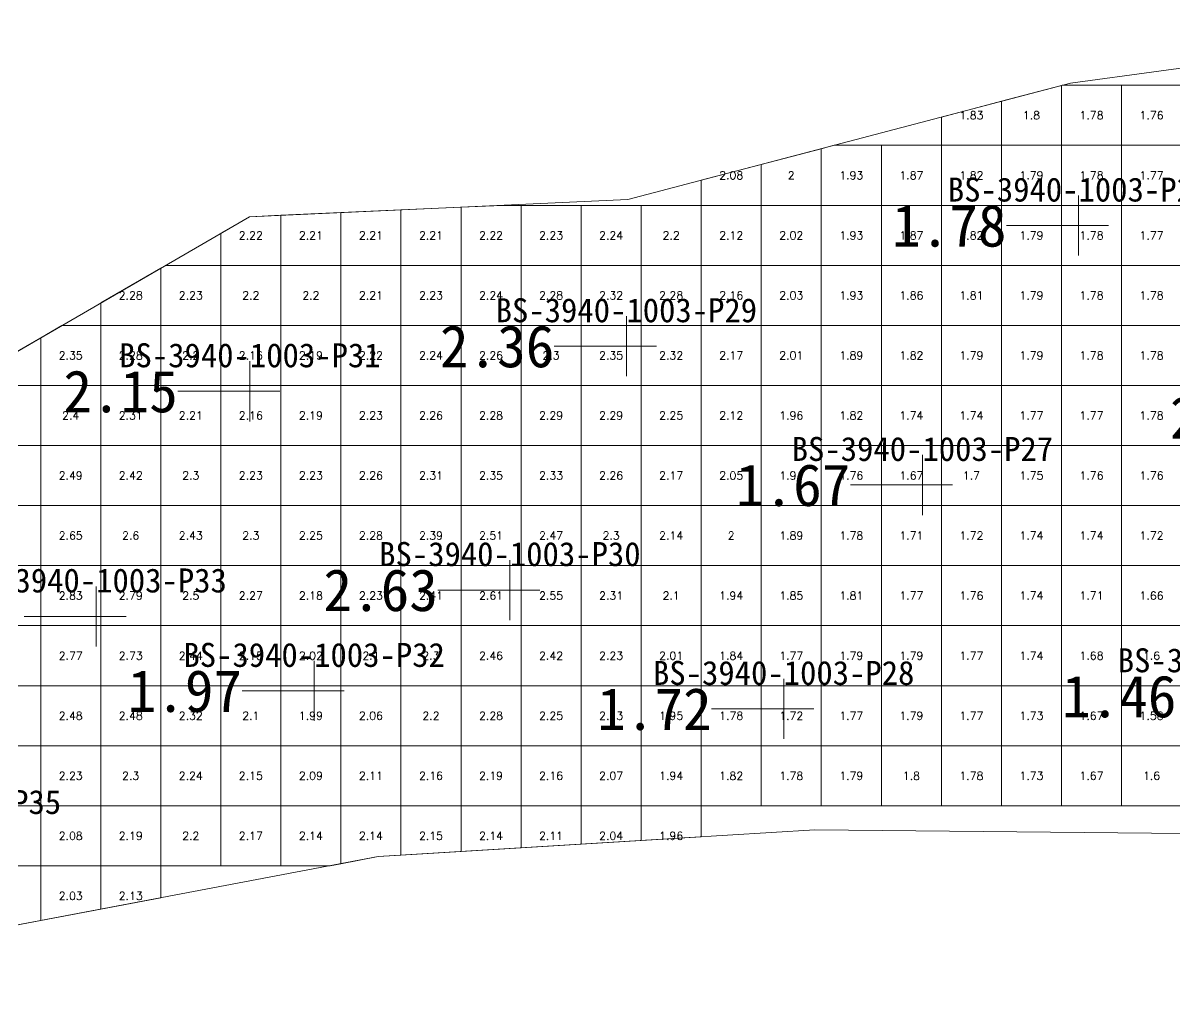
# Model space of a CAD drawing. Header units: inches. Extents: x 469961 to 470114, y 4349657 to 4349680.
# Drawn here: x 470016.56 to 470035.75, y 4349657.07 to 4349673.1 of the extents above; entities that cross this region are included whole.
import ezdxf
from ezdxf.enums import TextEntityAlignment as Align

# ---------------------------------------------------------------- set-up
doc = ezdxf.new("R2010")
doc.units = ezdxf.units.IN
doc.header["$MEASUREMENT"] = 0
for name, color, linetype, lineweight in [('点', 7, 'Continuous', 0), ('爆区方格网', 7, 'Continuous', 0), ('线条', 7, 'Continuous', 0), ('钻孔', 7, 'Continuous', 0)]:
    doc.layers.add(name, color=color, linetype=linetype, lineweight=lineweight)
doc.styles.add('3dmine_textStyle_1', font='txt.shx', dxfattribs={"height": 1, "bigfont": 'gbcbig.shx'})
doc.styles.add('3dmine_textStyle_2', font='simsunb.ttf', dxfattribs={"height": 1})

msp = doc.modelspace()

# ---------------------------------------------------------------- hatches: boundary and pattern name
at = {"layer": '钻孔', "linetype": 'Continuous', "lineweight": 0, "true_color": 0xff0000, "extrusion": (0, 1, 0)}
for points in [[(-470035.14, 3930.49), (-470034.14, 3930.49), (-470034.14, 3941.49), (-470035.14, 3941.49)], [(-470027.61, 3929.83), (-470026.61, 3929.83), (-470026.61, 3940.83), (-470027.61, 3940.83)], [(-470021.34, 3929.83), (-470020.34, 3929.83), (-470020.34, 3940.83), (-470021.34, 3940.83)], [(-470032.54, 3930.46), (-470031.54, 3930.46), (-470031.54, 3941.46), (-470032.54, 3941.46)], [(-470025.67, 3929.75), (-470024.67, 3929.75), (-470024.67, 3940.75), (-470025.67, 3940.75)], [(-470018.78, 3930.25), (-470017.78, 3930.25), (-470017.78, 3941.25), (-470018.78, 3941.25)], [(-470022.41, 3929.97), (-470021.41, 3929.97), (-470021.41, 3940.97), (-470022.41, 3940.97)], [(-470030.23, 3930.03), (-470029.23, 3930.03), (-470029.23, 3941.03), (-470030.23, 3941.03)]]:
    msp.add_hatch(color=1, dxfattribs=at).paths.add_polyline_path(points, flags=0)

# ---------------------------------------------------------------- linework, layer by layer
at = {"color": 1, "linetype": 'Continuous', "lineweight": 0, "true_color": 0xff0000, "elevation": 1971.02}
for points in [[(470041.361, 4349673.104), (470034.008, 4349672.104), (470026.635, 4349670.162), (470020.331, 4349669.878), (470013.517, 4349665.924)], [(470011.109, 4349657.066), (470022.479, 4349659.22), (470029.747, 4349659.666)], [(470029.747, 4349659.666), (470036.478, 4349659.6)]]:
    msp.add_lwpolyline(points, dxfattribs=at)
at = {"layer": '点', "color": 138, "linetype": 'Continuous', "lineweight": 0, "true_color": 0x004c4c}
for points, elevation in [([(470034.14, 4349669.23), (470034.14, 4349670.23)], 3941.49), ([(470034.64, 4349669.73), (470033.64, 4349669.73)], 3941.49), ([(470026.61, 4349667.22), (470026.61, 4349668.22)], 3940.83), ([(470027.11, 4349667.72), (470026.11, 4349667.72)], 3940.83), ([(470020.34, 4349666.47), (470020.34, 4349667.47)], 3940.83), ([(470020.84, 4349666.97), (470019.84, 4349666.97)], 3940.83), ([(470031.54, 4349664.91), (470031.54, 4349665.91)], 3941.46), ([(470032.04, 4349665.41), (470031.04, 4349665.41)], 3941.46), ([(470024.67, 4349663.16), (470024.67, 4349664.16)], 3940.75), ([(470017.78, 4349662.72), (470017.78, 4349663.72)], 3941.25), ([(470025.17, 4349663.66), (470024.17, 4349663.66)], 3940.75), ([(470018.28, 4349663.22), (470017.28, 4349663.22)], 3941.25), ([(470021.41, 4349661.48), (470021.41, 4349662.48)], 3940.97), ([(470029.23, 4349661.18), (470029.23, 4349662.18)], 3941.03), ([(470021.91, 4349661.98), (470020.91, 4349661.98)], 3940.97), ([(470029.73, 4349661.68), (470028.73, 4349661.68)], 3941.03)]:
    msp.add_lwpolyline(points, dxfattribs=dict(at, elevation=elevation))
at = {"layer": '爆区方格网', "color": 1, "linetype": 'Continuous', "lineweight": 0, "true_color": 0xff0000, "elevation": 3941.2}
for points in [[(470033.856, 4349671.067), (470032.856, 4349671.067), (470032.856, 4349671.801), (470033.856, 4349672.064), (470033.856, 4349671.067)], [(470034.856, 4349671.067), (470033.856, 4349671.067), (470033.856, 4349672.064), (470033.867, 4349672.067), (470034.856, 4349672.067), (470034.856, 4349671.067)], [(470035.856, 4349671.067), (470034.856, 4349671.067), (470034.856, 4349672.067), (470035.856, 4349672.067), (470035.856, 4349671.067)], [(470032.856, 4349671.067), (470031.856, 4349671.067), (470031.856, 4349671.538), (470032.856, 4349671.801), (470032.856, 4349671.067)], [(470029.856, 4349670.067), (470028.856, 4349670.067), (470028.856, 4349670.747), (470029.856, 4349671.011), (470029.856, 4349670.067)], [(470030.856, 4349670.067), (470029.856, 4349670.067), (470029.856, 4349671.011), (470030.072, 4349671.067), (470030.856, 4349671.067), (470030.856, 4349670.067)], [(470031.856, 4349670.067), (470030.856, 4349670.067), (470030.856, 4349671.067), (470031.856, 4349671.067), (470031.856, 4349670.067)], [(470032.856, 4349670.067), (470031.856, 4349670.067), (470031.856, 4349671.067), (470032.856, 4349671.067), (470032.856, 4349670.067)], [(470033.856, 4349670.067), (470032.856, 4349670.067), (470032.856, 4349671.067), (470033.856, 4349671.067), (470033.856, 4349670.067)], [(470034.856, 4349670.067), (470033.856, 4349670.067), (470033.856, 4349671.067), (470034.856, 4349671.067), (470034.856, 4349670.067)], [(470035.856, 4349670.067), (470034.856, 4349670.067), (470034.856, 4349671.067), (470035.856, 4349671.067), (470035.856, 4349670.067)], [(470028.856, 4349670.067), (470027.856, 4349670.067), (470027.856, 4349670.484), (470028.856, 4349670.747), (470028.856, 4349670.067)], [(470022.856, 4349669.067), (470021.856, 4349669.067), (470021.856, 4349669.947), (470022.856, 4349669.992), (470022.856, 4349669.067)], [(470023.856, 4349669.067), (470022.856, 4349669.067), (470022.856, 4349669.992), (470023.856, 4349670.037), (470023.856, 4349669.067)], [(470024.856, 4349669.067), (470023.856, 4349669.067), (470023.856, 4349670.037), (470024.534, 4349670.067), (470024.856, 4349670.067), (470024.856, 4349669.067)], [(470025.856, 4349669.067), (470024.856, 4349669.067), (470024.856, 4349670.067), (470025.856, 4349670.067), (470025.856, 4349669.067)], [(470026.856, 4349669.067), (470025.856, 4349669.067), (470025.856, 4349670.067), (470026.856, 4349670.067), (470026.856, 4349669.067)], [(470027.856, 4349669.067), (470026.856, 4349669.067), (470026.856, 4349670.067), (470027.856, 4349670.067), (470027.856, 4349669.067)], [(470028.856, 4349669.067), (470027.856, 4349669.067), (470027.856, 4349670.067), (470028.856, 4349670.067), (470028.856, 4349669.067)], [(470029.856, 4349669.067), (470028.856, 4349669.067), (470028.856, 4349670.067), (470029.856, 4349670.067), (470029.856, 4349669.067)], [(470030.856, 4349669.067), (470029.856, 4349669.067), (470029.856, 4349670.067), (470030.856, 4349670.067), (470030.856, 4349669.067)], [(470031.856, 4349669.067), (470030.856, 4349669.067), (470030.856, 4349670.067), (470031.856, 4349670.067), (470031.856, 4349669.067)], [(470032.856, 4349669.067), (470031.856, 4349669.067), (470031.856, 4349670.067), (470032.856, 4349670.067), (470032.856, 4349669.067)], [(470033.856, 4349669.067), (470032.856, 4349669.067), (470032.856, 4349670.067), (470033.856, 4349670.067), (470033.856, 4349669.067)], [(470034.856, 4349669.067), (470033.856, 4349669.067), (470033.856, 4349670.067), (470034.856, 4349670.067), (470034.856, 4349669.067)], [(470035.856, 4349669.067), (470034.856, 4349669.067), (470034.856, 4349670.067), (470035.856, 4349670.067), (470035.856, 4349669.067)], [(470020.856, 4349669.067), (470019.856, 4349669.067), (470019.856, 4349669.602), (470020.331, 4349669.878), (470020.856, 4349669.902), (470020.856, 4349669.067)], [(470021.856, 4349669.067), (470020.856, 4349669.067), (470020.856, 4349669.902), (470021.856, 4349669.947), (470021.856, 4349669.067)], [(470019.856, 4349668.067), (470018.856, 4349668.067), (470018.856, 4349669.022), (470018.934, 4349669.067), (470019.856, 4349669.067), (470019.856, 4349668.067)], [(470020.856, 4349668.067), (470019.856, 4349668.067), (470019.856, 4349669.067), (470020.856, 4349669.067), (470020.856, 4349668.067)], [(470021.856, 4349668.067), (470020.856, 4349668.067), (470020.856, 4349669.067), (470021.856, 4349669.067), (470021.856, 4349668.067)], [(470022.856, 4349668.067), (470021.856, 4349668.067), (470021.856, 4349669.067), (470022.856, 4349669.067), (470022.856, 4349668.067)], [(470023.856, 4349668.067), (470022.856, 4349668.067), (470022.856, 4349669.067), (470023.856, 4349669.067), (470023.856, 4349668.067)], [(470024.856, 4349668.067), (470023.856, 4349668.067), (470023.856, 4349669.067), (470024.856, 4349669.067), (470024.856, 4349668.067)], [(470025.856, 4349668.067), (470024.856, 4349668.067), (470024.856, 4349669.067), (470025.856, 4349669.067), (470025.856, 4349668.067)], [(470026.856, 4349668.067), (470025.856, 4349668.067), (470025.856, 4349669.067), (470026.856, 4349669.067), (470026.856, 4349668.067)], [(470027.856, 4349668.067), (470026.856, 4349668.067), (470026.856, 4349669.067), (470027.856, 4349669.067), (470027.856, 4349668.067)], [(470028.856, 4349668.067), (470027.856, 4349668.067), (470027.856, 4349669.067), (470028.856, 4349669.067), (470028.856, 4349668.067)], [(470029.856, 4349668.067), (470028.856, 4349668.067), (470028.856, 4349669.067), (470029.856, 4349669.067), (470029.856, 4349668.067)], [(470030.856, 4349668.067), (470029.856, 4349668.067), (470029.856, 4349669.067), (470030.856, 4349669.067), (470030.856, 4349668.067)], [(470031.856, 4349668.067), (470030.856, 4349668.067), (470030.856, 4349669.067), (470031.856, 4349669.067), (470031.856, 4349668.067)], [(470032.856, 4349668.067), (470031.856, 4349668.067), (470031.856, 4349669.067), (470032.856, 4349669.067), (470032.856, 4349668.067)], [(470033.856, 4349668.067), (470032.856, 4349668.067), (470032.856, 4349669.067), (470033.856, 4349669.067), (470033.856, 4349668.067)], [(470034.856, 4349668.067), (470033.856, 4349668.067), (470033.856, 4349669.067), (470034.856, 4349669.067), (470034.856, 4349668.067)], [(470035.856, 4349668.067), (470034.856, 4349668.067), (470034.856, 4349669.067), (470035.856, 4349669.067), (470035.856, 4349668.067)], [(470018.856, 4349668.067), (470017.856, 4349668.067), (470017.856, 4349668.442), (470018.856, 4349669.022), (470018.856, 4349668.067)], [(470017.856, 4349667.067), (470016.856, 4349667.067), (470016.856, 4349667.861), (470017.211, 4349668.067), (470017.856, 4349668.067), (470017.856, 4349667.067)], [(470018.856, 4349667.067), (470017.856, 4349667.067), (470017.856, 4349668.067), (470018.856, 4349668.067), (470018.856, 4349667.067)], [(470019.856, 4349667.067), (470018.856, 4349667.067), (470018.856, 4349668.067), (470019.856, 4349668.067), (470019.856, 4349667.067)], [(470020.856, 4349667.067), (470019.856, 4349667.067), (470019.856, 4349668.067), (470020.856, 4349668.067), (470020.856, 4349667.067)], [(470021.856, 4349667.067), (470020.856, 4349667.067), (470020.856, 4349668.067), (470021.856, 4349668.067), (470021.856, 4349667.067)], [(470022.856, 4349667.067), (470021.856, 4349667.067), (470021.856, 4349668.067), (470022.856, 4349668.067), (470022.856, 4349667.067)], [(470023.856, 4349667.067), (470022.856, 4349667.067), (470022.856, 4349668.067), (470023.856, 4349668.067), (470023.856, 4349667.067)], [(470024.856, 4349667.067), (470023.856, 4349667.067), (470023.856, 4349668.067), (470024.856, 4349668.067), (470024.856, 4349667.067)], [(470025.856, 4349667.067), (470024.856, 4349667.067), (470024.856, 4349668.067), (470025.856, 4349668.067), (470025.856, 4349667.067)], [(470026.856, 4349667.067), (470025.856, 4349667.067), (470025.856, 4349668.067), (470026.856, 4349668.067), (470026.856, 4349667.067)], [(470027.856, 4349667.067), (470026.856, 4349667.067), (470026.856, 4349668.067), (470027.856, 4349668.067), (470027.856, 4349667.067)], [(470028.856, 4349667.067), (470027.856, 4349667.067), (470027.856, 4349668.067), (470028.856, 4349668.067), (470028.856, 4349667.067)], [(470029.856, 4349667.067), (470028.856, 4349667.067), (470028.856, 4349668.067), (470029.856, 4349668.067), (470029.856, 4349667.067)], [(470030.856, 4349667.067), (470029.856, 4349667.067), (470029.856, 4349668.067), (470030.856, 4349668.067), (470030.856, 4349667.067)], [(470031.856, 4349667.067), (470030.856, 4349667.067), (470030.856, 4349668.067), (470031.856, 4349668.067), (470031.856, 4349667.067)], [(470032.856, 4349667.067), (470031.856, 4349667.067), (470031.856, 4349668.067), (470032.856, 4349668.067), (470032.856, 4349667.067)], [(470033.856, 4349667.067), (470032.856, 4349667.067), (470032.856, 4349668.067), (470033.856, 4349668.067), (470033.856, 4349667.067)], [(470034.856, 4349667.067), (470033.856, 4349667.067), (470033.856, 4349668.067), (470034.856, 4349668.067), (470034.856, 4349667.067)], [(470035.856, 4349667.067), (470034.856, 4349667.067), (470034.856, 4349668.067), (470035.856, 4349668.067), (470035.856, 4349667.067)], [(470016.856, 4349667.067), (470015.856, 4349667.067), (470015.856, 4349667.281), (470016.856, 4349667.861), (470016.856, 4349667.067)], [(470016.856, 4349666.067), (470015.856, 4349666.067), (470015.856, 4349667.067), (470016.856, 4349667.067), (470016.856, 4349666.067)], [(470017.856, 4349666.067), (470016.856, 4349666.067), (470016.856, 4349667.067), (470017.856, 4349667.067), (470017.856, 4349666.067)], [(470018.856, 4349666.067), (470017.856, 4349666.067), (470017.856, 4349667.067), (470018.856, 4349667.067), (470018.856, 4349666.067)], [(470019.856, 4349666.067), (470018.856, 4349666.067), (470018.856, 4349667.067), (470019.856, 4349667.067), (470019.856, 4349666.067)], [(470020.856, 4349666.067), (470019.856, 4349666.067), (470019.856, 4349667.067), (470020.856, 4349667.067), (470020.856, 4349666.067)], [(470021.856, 4349666.067), (470020.856, 4349666.067), (470020.856, 4349667.067), (470021.856, 4349667.067), (470021.856, 4349666.067)], [(470022.856, 4349666.067), (470021.856, 4349666.067), (470021.856, 4349667.067), (470022.856, 4349667.067), (470022.856, 4349666.067)], [(470023.856, 4349666.067), (470022.856, 4349666.067), (470022.856, 4349667.067), (470023.856, 4349667.067), (470023.856, 4349666.067)], [(470024.856, 4349666.067), (470023.856, 4349666.067), (470023.856, 4349667.067), (470024.856, 4349667.067), (470024.856, 4349666.067)], [(470025.856, 4349666.067), (470024.856, 4349666.067), (470024.856, 4349667.067), (470025.856, 4349667.067), (470025.856, 4349666.067)], [(470026.856, 4349666.067), (470025.856, 4349666.067), (470025.856, 4349667.067), (470026.856, 4349667.067), (470026.856, 4349666.067)], [(470027.856, 4349666.067), (470026.856, 4349666.067), (470026.856, 4349667.067), (470027.856, 4349667.067), (470027.856, 4349666.067)], [(470028.856, 4349666.067), (470027.856, 4349666.067), (470027.856, 4349667.067), (470028.856, 4349667.067), (470028.856, 4349666.067)], [(470029.856, 4349666.067), (470028.856, 4349666.067), (470028.856, 4349667.067), (470029.856, 4349667.067), (470029.856, 4349666.067)], [(470030.856, 4349666.067), (470029.856, 4349666.067), (470029.856, 4349667.067), (470030.856, 4349667.067), (470030.856, 4349666.067)], [(470031.856, 4349666.067), (470030.856, 4349666.067), (470030.856, 4349667.067), (470031.856, 4349667.067), (470031.856, 4349666.067)], [(470032.856, 4349666.067), (470031.856, 4349666.067), (470031.856, 4349667.067), (470032.856, 4349667.067), (470032.856, 4349666.067)], [(470033.856, 4349666.067), (470032.856, 4349666.067), (470032.856, 4349667.067), (470033.856, 4349667.067), (470033.856, 4349666.067)], [(470034.856, 4349666.067), (470033.856, 4349666.067), (470033.856, 4349667.067), (470034.856, 4349667.067), (470034.856, 4349666.067)], [(470035.856, 4349666.067), (470034.856, 4349666.067), (470034.856, 4349667.067), (470035.856, 4349667.067), (470035.856, 4349666.067)], [(470016.856, 4349665.067), (470015.856, 4349665.067), (470015.856, 4349666.067), (470016.856, 4349666.067), (470016.856, 4349665.067)], [(470017.856, 4349665.067), (470016.856, 4349665.067), (470016.856, 4349666.067), (470017.856, 4349666.067), (470017.856, 4349665.067)], [(470018.856, 4349665.067), (470017.856, 4349665.067), (470017.856, 4349666.067), (470018.856, 4349666.067), (470018.856, 4349665.067)], [(470019.856, 4349665.067), (470018.856, 4349665.067), (470018.856, 4349666.067), (470019.856, 4349666.067), (470019.856, 4349665.067)], [(470020.856, 4349665.067), (470019.856, 4349665.067), (470019.856, 4349666.067), (470020.856, 4349666.067), (470020.856, 4349665.067)], [(470021.856, 4349665.067), (470020.856, 4349665.067), (470020.856, 4349666.067), (470021.856, 4349666.067), (470021.856, 4349665.067)], [(470022.856, 4349665.067), (470021.856, 4349665.067), (470021.856, 4349666.067), (470022.856, 4349666.067), (470022.856, 4349665.067)], [(470023.856, 4349665.067), (470022.856, 4349665.067), (470022.856, 4349666.067), (470023.856, 4349666.067), (470023.856, 4349665.067)], [(470024.856, 4349665.067), (470023.856, 4349665.067), (470023.856, 4349666.067), (470024.856, 4349666.067), (470024.856, 4349665.067)], [(470025.856, 4349665.067), (470024.856, 4349665.067), (470024.856, 4349666.067), (470025.856, 4349666.067), (470025.856, 4349665.067)], [(470026.856, 4349665.067), (470025.856, 4349665.067), (470025.856, 4349666.067), (470026.856, 4349666.067), (470026.856, 4349665.067)], [(470027.856, 4349665.067), (470026.856, 4349665.067), (470026.856, 4349666.067), (470027.856, 4349666.067), (470027.856, 4349665.067)], [(470028.856, 4349665.067), (470027.856, 4349665.067), (470027.856, 4349666.067), (470028.856, 4349666.067), (470028.856, 4349665.067)], [(470029.856, 4349665.067), (470028.856, 4349665.067), (470028.856, 4349666.067), (470029.856, 4349666.067), (470029.856, 4349665.067)], [(470030.856, 4349665.067), (470029.856, 4349665.067), (470029.856, 4349666.067), (470030.856, 4349666.067), (470030.856, 4349665.067)], [(470031.856, 4349665.067), (470030.856, 4349665.067), (470030.856, 4349666.067), (470031.856, 4349666.067), (470031.856, 4349665.067)], [(470032.856, 4349665.067), (470031.856, 4349665.067), (470031.856, 4349666.067), (470032.856, 4349666.067), (470032.856, 4349665.067)], [(470033.856, 4349665.067), (470032.856, 4349665.067), (470032.856, 4349666.067), (470033.856, 4349666.067), (470033.856, 4349665.067)], [(470034.856, 4349665.067), (470033.856, 4349665.067), (470033.856, 4349666.067), (470034.856, 4349666.067), (470034.856, 4349665.067)], [(470035.856, 4349665.067), (470034.856, 4349665.067), (470034.856, 4349666.067), (470035.856, 4349666.067), (470035.856, 4349665.067)], [(470016.856, 4349664.067), (470015.856, 4349664.067), (470015.856, 4349665.067), (470016.856, 4349665.067), (470016.856, 4349664.067)], [(470017.856, 4349664.067), (470016.856, 4349664.067), (470016.856, 4349665.067), (470017.856, 4349665.067), (470017.856, 4349664.067)], [(470018.856, 4349664.067), (470017.856, 4349664.067), (470017.856, 4349665.067), (470018.856, 4349665.067), (470018.856, 4349664.067)], [(470019.856, 4349664.067), (470018.856, 4349664.067), (470018.856, 4349665.067), (470019.856, 4349665.067), (470019.856, 4349664.067)], [(470020.856, 4349664.067), (470019.856, 4349664.067), (470019.856, 4349665.067), (470020.856, 4349665.067), (470020.856, 4349664.067)], [(470021.856, 4349664.067), (470020.856, 4349664.067), (470020.856, 4349665.067), (470021.856, 4349665.067), (470021.856, 4349664.067)], [(470022.856, 4349664.067), (470021.856, 4349664.067), (470021.856, 4349665.067), (470022.856, 4349665.067), (470022.856, 4349664.067)], [(470023.856, 4349664.067), (470022.856, 4349664.067), (470022.856, 4349665.067), (470023.856, 4349665.067), (470023.856, 4349664.067)], [(470024.856, 4349664.067), (470023.856, 4349664.067), (470023.856, 4349665.067), (470024.856, 4349665.067), (470024.856, 4349664.067)], [(470025.856, 4349664.067), (470024.856, 4349664.067), (470024.856, 4349665.067), (470025.856, 4349665.067), (470025.856, 4349664.067)], [(470026.856, 4349664.067), (470025.856, 4349664.067), (470025.856, 4349665.067), (470026.856, 4349665.067), (470026.856, 4349664.067)], [(470027.856, 4349664.067), (470026.856, 4349664.067), (470026.856, 4349665.067), (470027.856, 4349665.067), (470027.856, 4349664.067)], [(470028.856, 4349664.067), (470027.856, 4349664.067), (470027.856, 4349665.067), (470028.856, 4349665.067), (470028.856, 4349664.067)], [(470029.856, 4349664.067), (470028.856, 4349664.067), (470028.856, 4349665.067), (470029.856, 4349665.067), (470029.856, 4349664.067)], [(470030.856, 4349664.067), (470029.856, 4349664.067), (470029.856, 4349665.067), (470030.856, 4349665.067), (470030.856, 4349664.067)], [(470031.856, 4349664.067), (470030.856, 4349664.067), (470030.856, 4349665.067), (470031.856, 4349665.067), (470031.856, 4349664.067)], [(470032.856, 4349664.067), (470031.856, 4349664.067), (470031.856, 4349665.067), (470032.856, 4349665.067), (470032.856, 4349664.067)], [(470033.856, 4349664.067), (470032.856, 4349664.067), (470032.856, 4349665.067), (470033.856, 4349665.067), (470033.856, 4349664.067)], [(470034.856, 4349664.067), (470033.856, 4349664.067), (470033.856, 4349665.067), (470034.856, 4349665.067), (470034.856, 4349664.067)], [(470035.856, 4349664.067), (470034.856, 4349664.067), (470034.856, 4349665.067), (470035.856, 4349665.067), (470035.856, 4349664.067)], [(470016.856, 4349663.067), (470015.856, 4349663.067), (470015.856, 4349664.067), (470016.856, 4349664.067), (470016.856, 4349663.067)], [(470017.856, 4349663.067), (470016.856, 4349663.067), (470016.856, 4349664.067), (470017.856, 4349664.067), (470017.856, 4349663.067)], [(470018.856, 4349663.067), (470017.856, 4349663.067), (470017.856, 4349664.067), (470018.856, 4349664.067), (470018.856, 4349663.067)], [(470019.856, 4349663.067), (470018.856, 4349663.067), (470018.856, 4349664.067), (470019.856, 4349664.067), (470019.856, 4349663.067)], [(470020.856, 4349663.067), (470019.856, 4349663.067), (470019.856, 4349664.067), (470020.856, 4349664.067), (470020.856, 4349663.067)], [(470021.856, 4349663.067), (470020.856, 4349663.067), (470020.856, 4349664.067), (470021.856, 4349664.067), (470021.856, 4349663.067)], [(470022.856, 4349663.067), (470021.856, 4349663.067), (470021.856, 4349664.067), (470022.856, 4349664.067), (470022.856, 4349663.067)], [(470023.856, 4349663.067), (470022.856, 4349663.067), (470022.856, 4349664.067), (470023.856, 4349664.067), (470023.856, 4349663.067)], [(470024.856, 4349663.067), (470023.856, 4349663.067), (470023.856, 4349664.067), (470024.856, 4349664.067), (470024.856, 4349663.067)], [(470025.856, 4349663.067), (470024.856, 4349663.067), (470024.856, 4349664.067), (470025.856, 4349664.067), (470025.856, 4349663.067)], [(470026.856, 4349663.067), (470025.856, 4349663.067), (470025.856, 4349664.067), (470026.856, 4349664.067), (470026.856, 4349663.067)], [(470027.856, 4349663.067), (470026.856, 4349663.067), (470026.856, 4349664.067), (470027.856, 4349664.067), (470027.856, 4349663.067)], [(470028.856, 4349663.067), (470027.856, 4349663.067), (470027.856, 4349664.067), (470028.856, 4349664.067), (470028.856, 4349663.067)], [(470029.856, 4349663.067), (470028.856, 4349663.067), (470028.856, 4349664.067), (470029.856, 4349664.067), (470029.856, 4349663.067)], [(470030.856, 4349663.067), (470029.856, 4349663.067), (470029.856, 4349664.067), (470030.856, 4349664.067), (470030.856, 4349663.067)], [(470031.856, 4349663.067), (470030.856, 4349663.067), (470030.856, 4349664.067), (470031.856, 4349664.067), (470031.856, 4349663.067)], [(470032.856, 4349663.067), (470031.856, 4349663.067), (470031.856, 4349664.067), (470032.856, 4349664.067), (470032.856, 4349663.067)], [(470033.856, 4349663.067), (470032.856, 4349663.067), (470032.856, 4349664.067), (470033.856, 4349664.067), (470033.856, 4349663.067)], [(470034.856, 4349663.067), (470033.856, 4349663.067), (470033.856, 4349664.067), (470034.856, 4349664.067), (470034.856, 4349663.067)], [(470035.856, 4349663.067), (470034.856, 4349663.067), (470034.856, 4349664.067), (470035.856, 4349664.067), (470035.856, 4349663.067)], [(470016.856, 4349662.067), (470015.856, 4349662.067), (470015.856, 4349663.067), (470016.856, 4349663.067), (470016.856, 4349662.067)], [(470017.856, 4349662.067), (470016.856, 4349662.067), (470016.856, 4349663.067), (470017.856, 4349663.067), (470017.856, 4349662.067)], [(470018.856, 4349662.067), (470017.856, 4349662.067), (470017.856, 4349663.067), (470018.856, 4349663.067), (470018.856, 4349662.067)], [(470019.856, 4349662.067), (470018.856, 4349662.067), (470018.856, 4349663.067), (470019.856, 4349663.067), (470019.856, 4349662.067)], [(470020.856, 4349662.067), (470019.856, 4349662.067), (470019.856, 4349663.067), (470020.856, 4349663.067), (470020.856, 4349662.067)], [(470021.856, 4349662.067), (470020.856, 4349662.067), (470020.856, 4349663.067), (470021.856, 4349663.067), (470021.856, 4349662.067)], [(470022.856, 4349662.067), (470021.856, 4349662.067), (470021.856, 4349663.067), (470022.856, 4349663.067), (470022.856, 4349662.067)], [(470023.856, 4349662.067), (470022.856, 4349662.067), (470022.856, 4349663.067), (470023.856, 4349663.067), (470023.856, 4349662.067)], [(470024.856, 4349662.067), (470023.856, 4349662.067), (470023.856, 4349663.067), (470024.856, 4349663.067), (470024.856, 4349662.067)], [(470025.856, 4349662.067), (470024.856, 4349662.067), (470024.856, 4349663.067), (470025.856, 4349663.067), (470025.856, 4349662.067)], [(470026.856, 4349662.067), (470025.856, 4349662.067), (470025.856, 4349663.067), (470026.856, 4349663.067), (470026.856, 4349662.067)], [(470027.856, 4349662.067), (470026.856, 4349662.067), (470026.856, 4349663.067), (470027.856, 4349663.067), (470027.856, 4349662.067)], [(470028.856, 4349662.067), (470027.856, 4349662.067), (470027.856, 4349663.067), (470028.856, 4349663.067), (470028.856, 4349662.067)], [(470029.856, 4349662.067), (470028.856, 4349662.067), (470028.856, 4349663.067), (470029.856, 4349663.067), (470029.856, 4349662.067)], [(470030.856, 4349662.067), (470029.856, 4349662.067), (470029.856, 4349663.067), (470030.856, 4349663.067), (470030.856, 4349662.067)], [(470031.856, 4349662.067), (470030.856, 4349662.067), (470030.856, 4349663.067), (470031.856, 4349663.067), (470031.856, 4349662.067)], [(470032.856, 4349662.067), (470031.856, 4349662.067), (470031.856, 4349663.067), (470032.856, 4349663.067), (470032.856, 4349662.067)], [(470033.856, 4349662.067), (470032.856, 4349662.067), (470032.856, 4349663.067), (470033.856, 4349663.067), (470033.856, 4349662.067)], [(470034.856, 4349662.067), (470033.856, 4349662.067), (470033.856, 4349663.067), (470034.856, 4349663.067), (470034.856, 4349662.067)], [(470035.856, 4349662.067), (470034.856, 4349662.067), (470034.856, 4349663.067), (470035.856, 4349663.067), (470035.856, 4349662.067)], [(470016.856, 4349661.067), (470015.856, 4349661.067), (470015.856, 4349662.067), (470016.856, 4349662.067), (470016.856, 4349661.067)], [(470017.856, 4349661.067), (470016.856, 4349661.067), (470016.856, 4349662.067), (470017.856, 4349662.067), (470017.856, 4349661.067)], [(470018.856, 4349661.067), (470017.856, 4349661.067), (470017.856, 4349662.067), (470018.856, 4349662.067), (470018.856, 4349661.067)], [(470019.856, 4349661.067), (470018.856, 4349661.067), (470018.856, 4349662.067), (470019.856, 4349662.067), (470019.856, 4349661.067)], [(470020.856, 4349661.067), (470019.856, 4349661.067), (470019.856, 4349662.067), (470020.856, 4349662.067), (470020.856, 4349661.067)], [(470021.856, 4349661.067), (470020.856, 4349661.067), (470020.856, 4349662.067), (470021.856, 4349662.067), (470021.856, 4349661.067)], [(470022.856, 4349661.067), (470021.856, 4349661.067), (470021.856, 4349662.067), (470022.856, 4349662.067), (470022.856, 4349661.067)], [(470023.856, 4349661.067), (470022.856, 4349661.067), (470022.856, 4349662.067), (470023.856, 4349662.067), (470023.856, 4349661.067)], [(470024.856, 4349661.067), (470023.856, 4349661.067), (470023.856, 4349662.067), (470024.856, 4349662.067), (470024.856, 4349661.067)], [(470025.856, 4349661.067), (470024.856, 4349661.067), (470024.856, 4349662.067), (470025.856, 4349662.067), (470025.856, 4349661.067)], [(470026.856, 4349661.067), (470025.856, 4349661.067), (470025.856, 4349662.067), (470026.856, 4349662.067), (470026.856, 4349661.067)], [(470027.856, 4349661.067), (470026.856, 4349661.067), (470026.856, 4349662.067), (470027.856, 4349662.067), (470027.856, 4349661.067)], [(470028.856, 4349661.067), (470027.856, 4349661.067), (470027.856, 4349662.067), (470028.856, 4349662.067), (470028.856, 4349661.067)], [(470029.856, 4349661.067), (470028.856, 4349661.067), (470028.856, 4349662.067), (470029.856, 4349662.067), (470029.856, 4349661.067)], [(470030.856, 4349661.067), (470029.856, 4349661.067), (470029.856, 4349662.067), (470030.856, 4349662.067), (470030.856, 4349661.067)], [(470031.856, 4349661.067), (470030.856, 4349661.067), (470030.856, 4349662.067), (470031.856, 4349662.067), (470031.856, 4349661.067)], [(470032.856, 4349661.067), (470031.856, 4349661.067), (470031.856, 4349662.067), (470032.856, 4349662.067), (470032.856, 4349661.067)], [(470033.856, 4349661.067), (470032.856, 4349661.067), (470032.856, 4349662.067), (470033.856, 4349662.067), (470033.856, 4349661.067)], [(470034.856, 4349661.067), (470033.856, 4349661.067), (470033.856, 4349662.067), (470034.856, 4349662.067), (470034.856, 4349661.067)], [(470035.856, 4349661.067), (470034.856, 4349661.067), (470034.856, 4349662.067), (470035.856, 4349662.067), (470035.856, 4349661.067)], [(470016.856, 4349660.067), (470015.856, 4349660.067), (470015.856, 4349661.067), (470016.856, 4349661.067), (470016.856, 4349660.067)], [(470017.856, 4349660.067), (470016.856, 4349660.067), (470016.856, 4349661.067), (470017.856, 4349661.067), (470017.856, 4349660.067)], [(470018.856, 4349660.067), (470017.856, 4349660.067), (470017.856, 4349661.067), (470018.856, 4349661.067), (470018.856, 4349660.067)], [(470019.856, 4349660.067), (470018.856, 4349660.067), (470018.856, 4349661.067), (470019.856, 4349661.067), (470019.856, 4349660.067)], [(470020.856, 4349660.067), (470019.856, 4349660.067), (470019.856, 4349661.067), (470020.856, 4349661.067), (470020.856, 4349660.067)], [(470021.856, 4349660.067), (470020.856, 4349660.067), (470020.856, 4349661.067), (470021.856, 4349661.067), (470021.856, 4349660.067)], [(470022.856, 4349660.067), (470021.856, 4349660.067), (470021.856, 4349661.067), (470022.856, 4349661.067), (470022.856, 4349660.067)], [(470023.856, 4349660.067), (470022.856, 4349660.067), (470022.856, 4349661.067), (470023.856, 4349661.067), (470023.856, 4349660.067)], [(470024.856, 4349660.067), (470023.856, 4349660.067), (470023.856, 4349661.067), (470024.856, 4349661.067), (470024.856, 4349660.067)], [(470025.856, 4349660.067), (470024.856, 4349660.067), (470024.856, 4349661.067), (470025.856, 4349661.067), (470025.856, 4349660.067)], [(470026.856, 4349660.067), (470025.856, 4349660.067), (470025.856, 4349661.067), (470026.856, 4349661.067), (470026.856, 4349660.067)], [(470027.856, 4349660.067), (470026.856, 4349660.067), (470026.856, 4349661.067), (470027.856, 4349661.067), (470027.856, 4349660.067)], [(470028.856, 4349660.067), (470027.856, 4349660.067), (470027.856, 4349661.067), (470028.856, 4349661.067), (470028.856, 4349660.067)], [(470029.856, 4349660.067), (470028.856, 4349660.067), (470028.856, 4349661.067), (470029.856, 4349661.067), (470029.856, 4349660.067)], [(470030.856, 4349660.067), (470029.856, 4349660.067), (470029.856, 4349661.067), (470030.856, 4349661.067), (470030.856, 4349660.067)], [(470031.856, 4349660.067), (470030.856, 4349660.067), (470030.856, 4349661.067), (470031.856, 4349661.067), (470031.856, 4349660.067)], [(470032.856, 4349660.067), (470031.856, 4349660.067), (470031.856, 4349661.067), (470032.856, 4349661.067), (470032.856, 4349660.067)], [(470033.856, 4349660.067), (470032.856, 4349660.067), (470032.856, 4349661.067), (470033.856, 4349661.067), (470033.856, 4349660.067)], [(470034.856, 4349660.067), (470033.856, 4349660.067), (470033.856, 4349661.067), (470034.856, 4349661.067), (470034.856, 4349660.067)], [(470035.856, 4349660.067), (470034.856, 4349660.067), (470034.856, 4349661.067), (470035.856, 4349661.067), (470035.856, 4349660.067)], [(470016.856, 4349659.067), (470015.856, 4349659.067), (470015.856, 4349660.067), (470016.856, 4349660.067), (470016.856, 4349659.067)], [(470017.856, 4349659.067), (470016.856, 4349659.067), (470016.856, 4349660.067), (470017.856, 4349660.067), (470017.856, 4349659.067)], [(470018.856, 4349659.067), (470017.856, 4349659.067), (470017.856, 4349660.067), (470018.856, 4349660.067), (470018.856, 4349659.067)], [(470019.856, 4349659.067), (470018.856, 4349659.067), (470018.856, 4349660.067), (470019.856, 4349660.067), (470019.856, 4349659.067)], [(470020.856, 4349659.067), (470019.856, 4349659.067), (470019.856, 4349660.067), (470020.856, 4349660.067), (470020.856, 4349659.067)], [(470021.856, 4349659.102), (470021.675, 4349659.067), (470020.856, 4349659.067), (470020.856, 4349660.067), (470021.856, 4349660.067), (470021.856, 4349659.102)], [(470022.856, 4349659.243), (470022.479, 4349659.22), (470021.856, 4349659.102), (470021.856, 4349660.067), (470022.856, 4349660.067), (470022.856, 4349659.243)], [(470023.856, 4349659.304), (470022.856, 4349659.243), (470022.856, 4349660.067), (470023.856, 4349660.067), (470023.856, 4349659.304)], [(470024.856, 4349659.366), (470023.856, 4349659.304), (470023.856, 4349660.067), (470024.856, 4349660.067), (470024.856, 4349659.366)], [(470025.856, 4349659.427), (470024.856, 4349659.366), (470024.856, 4349660.067), (470025.856, 4349660.067), (470025.856, 4349659.427)], [(470026.856, 4349659.488), (470025.856, 4349659.427), (470025.856, 4349660.067), (470026.856, 4349660.067), (470026.856, 4349659.488)], [(470027.856, 4349659.55), (470026.856, 4349659.488), (470026.856, 4349660.067), (470027.856, 4349660.067), (470027.856, 4349659.55)], [(470016.856, 4349658.155), (470016.395, 4349658.067), (470015.856, 4349658.067), (470015.856, 4349659.067), (470016.856, 4349659.067), (470016.856, 4349658.155)], [(470017.856, 4349658.344), (470016.856, 4349658.155), (470016.856, 4349659.067), (470017.856, 4349659.067), (470017.856, 4349658.344)], [(470018.856, 4349658.534), (470017.856, 4349658.344), (470017.856, 4349659.067), (470018.856, 4349659.067), (470018.856, 4349658.534)]]:
    msp.add_lwpolyline(points, dxfattribs=at)
at = {"layer": '线条', "color": 138, "linetype": 'Continuous', "lineweight": 0, "true_color": 0x004c4c}
for points, elevation in [([(470034.14, 4349669.73), (470034.14, 4349669.73), (470034.14, 4349669.73)], 3941.49), ([(470026.61, 4349667.72), (470026.61, 4349667.72), (470026.61, 4349667.72)], 3940.83), ([(470020.34, 4349666.97), (470020.34, 4349666.97), (470020.34, 4349666.97)], 3940.83), ([(470031.54, 4349665.41), (470031.54, 4349665.41), (470031.54, 4349665.41)], 3941.46), ([(470024.67, 4349663.66), (470024.67, 4349663.66), (470024.67, 4349663.66)], 3940.75), ([(470017.78, 4349663.22), (470017.78, 4349663.22), (470017.78, 4349663.22)], 3941.25), ([(470021.41, 4349661.98), (470021.41, 4349661.98), (470021.41, 4349661.98)], 3940.97), ([(470029.23, 4349661.68), (470029.23, 4349661.68), (470029.23, 4349661.68)], 3941.03)]:
    msp.add_lwpolyline(points, dxfattribs=dict(at, elevation=elevation))
at = {"layer": '钻孔', "color": 1, "linetype": 'Continuous', "lineweight": 0, "true_color": 0xff0000}
for points, elevation in [([(470034.14, 4349669.73), (470032.94, 4349669.73)], 3941.49), ([(470034.14, 4349669.73), (470032.94, 4349669.73)], 3930.49), ([(470026.61, 4349667.72), (470025.41, 4349667.72)], 3940.83), ([(470026.61, 4349667.72), (470025.41, 4349667.72)], 3929.83), ([(470020.34, 4349666.97), (470019.14, 4349666.97)], 3940.83), ([(470020.34, 4349666.97), (470019.14, 4349666.97)], 3929.83), ([(470031.54, 4349665.41), (470030.34, 4349665.41)], 3941.46), ([(470031.54, 4349665.41), (470030.34, 4349665.41)], 3930.46), ([(470024.67, 4349663.66), (470023.47, 4349663.66)], 3940.75), ([(470024.67, 4349663.66), (470023.47, 4349663.66)], 3929.75), ([(470017.78, 4349663.22), (470016.58, 4349663.22)], 3941.25), ([(470017.78, 4349663.22), (470016.58, 4349663.22)], 3930.25), ([(470021.41, 4349661.98), (470020.21, 4349661.98)], 3940.97), ([(470021.41, 4349661.98), (470020.21, 4349661.98)], 3929.97), ([(470029.23, 4349661.68), (470028.03, 4349661.68)], 3941.03), ([(470029.23, 4349661.68), (470028.03, 4349661.68)], 3930.03)]:
    msp.add_lwpolyline(points, dxfattribs=dict(at, elevation=elevation))

# ---------------------------------------------------------------- texts
at = {"color": 1, "linetype": 'Continuous', "lineweight": 0, "true_color": 0xff0000, "style": '3dmine_textStyle_1'}
for s, height, p in [('1.83', 0.1333, (470032.356, 4349671.567, 3941.2)), ('1.8', 0.1333, (470033.356, 4349671.567, 3941.2)), ('1.78', 0.1333, (470034.356, 4349671.567, 3941.2)), ('1.76', 0.1333, (470035.356, 4349671.567, 3941.2)), ('2.08', 0.1333, (470028.356, 4349670.567, 3941.2)), ('2', 0.133, (470029.356, 4349670.567, 3941.2)), ('1.93', 0.1333, (470030.356, 4349670.567, 3941.2)), ('1.87', 0.1333, (470031.356, 4349670.567, 3941.2)), ('1.82', 0.1333, (470032.356, 4349670.567, 3941.2)), ('1.79', 0.1333, (470033.356, 4349670.567, 3941.2)), ('1.78', 0.1333, (470034.356, 4349670.567, 3941.2)), ('1.77', 0.1333, (470035.356, 4349670.567, 3941.2)), ('2.22', 0.1333, (470020.356, 4349669.567, 3941.2)), ('2.21', 0.1333, (470021.356, 4349669.567, 3941.2)), ('2.21', 0.1333, (470022.356, 4349669.567, 3941.2)), ('2.21', 0.1333, (470023.356, 4349669.567, 3941.2)), ('2.22', 0.1333, (470024.356, 4349669.567, 3941.2)), ('2.23', 0.1333, (470025.356, 4349669.567, 3941.2)), ('2.24', 0.1333, (470026.356, 4349669.567, 3941.2)), ('2.2', 0.1333, (470027.356, 4349669.567, 3941.2)), ('2.12', 0.1333, (470028.356, 4349669.567, 3941.2)), ('2.02', 0.1333, (470029.356, 4349669.567, 3941.2)), ('1.93', 0.1333, (470030.356, 4349669.567, 3941.2)), ('1.87', 0.1333, (470031.356, 4349669.567, 3941.2)), ('1.82', 0.1333, (470032.356, 4349669.567, 3941.2)), ('1.79', 0.1333, (470033.356, 4349669.567, 3941.2)), ('1.78', 0.1333, (470034.356, 4349669.567, 3941.2)), ('1.77', 0.1333, (470035.356, 4349669.567, 3941.2)), ('2.28', 0.1333, (470018.356, 4349668.567, 3941.2)), ('2.23', 0.1333, (470019.356, 4349668.567, 3941.2)), ('2.2', 0.1333, (470020.356, 4349668.567, 3941.2)), ('2.2', 0.1333, (470021.356, 4349668.567, 3941.2)), ('2.21', 0.1333, (470022.356, 4349668.567, 3941.2)), ('2.23', 0.1333, (470023.356, 4349668.567, 3941.2)), ('2.24', 0.1333, (470024.356, 4349668.567, 3941.2)), ('2.28', 0.1333, (470025.356, 4349668.567, 3941.2)), ('2.32', 0.1333, (470026.356, 4349668.567, 3941.2)), ('2.28', 0.1333, (470027.356, 4349668.567, 3941.2)), ('2.16', 0.1333, (470028.356, 4349668.567, 3941.2)), ('2.03', 0.1333, (470029.356, 4349668.567, 3941.2)), ('1.93', 0.1333, (470030.356, 4349668.567, 3941.2)), ('1.86', 0.1333, (470031.356, 4349668.567, 3941.2)), ('1.81', 0.1333, (470032.356, 4349668.567, 3941.2)), ('1.79', 0.1333, (470033.356, 4349668.567, 3941.2)), ('1.78', 0.1333, (470034.356, 4349668.567, 3941.2)), ('1.78', 0.1333, (470035.356, 4349668.567, 3941.2)), ('2.35', 0.1333, (470017.356, 4349667.567, 3941.2)), ('2.28', 0.1333, (470018.356, 4349667.567, 3941.2)), ('2.2', 0.1333, (470019.356, 4349667.567, 3941.2)), ('2.16', 0.1333, (470020.356, 4349667.567, 3941.2)), ('2.19', 0.1333, (470021.356, 4349667.567, 3941.2)), ('2.22', 0.1333, (470022.356, 4349667.567, 3941.2)), ('2.24', 0.1333, (470023.356, 4349667.567, 3941.2)), ('2.26', 0.1333, (470024.356, 4349667.567, 3941.2)), ('2.3', 0.1333, (470025.356, 4349667.567, 3941.2)), ('2.35', 0.1333, (470026.356, 4349667.567, 3941.2)), ('2.32', 0.1333, (470027.356, 4349667.567, 3941.2)), ('2.17', 0.1333, (470028.356, 4349667.567, 3941.2)), ('2.01', 0.1333, (470029.356, 4349667.567, 3941.2)), ('1.89', 0.1333, (470030.356, 4349667.567, 3941.2)), ('1.82', 0.1333, (470031.356, 4349667.567, 3941.2)), ('1.79', 0.1333, (470032.356, 4349667.567, 3941.2)), ('1.79', 0.1333, (470033.356, 4349667.567, 3941.2)), ('1.78', 0.1333, (470034.356, 4349667.567, 3941.2)), ('1.78', 0.1333, (470035.356, 4349667.567, 3941.2)), ('2.4', 0.1333, (470017.356, 4349666.567, 3941.2)), ('2.31', 0.1333, (470018.356, 4349666.567, 3941.2)), ('2.21', 0.1333, (470019.356, 4349666.567, 3941.2)), ('2.16', 0.1333, (470020.356, 4349666.567, 3941.2)), ('2.19', 0.1333, (470021.356, 4349666.567, 3941.2)), ('2.23', 0.1333, (470022.356, 4349666.567, 3941.2)), ('2.26', 0.1333, (470023.356, 4349666.567, 3941.2)), ('2.28', 0.1333, (470024.356, 4349666.567, 3941.2)), ('2.29', 0.1333, (470025.356, 4349666.567, 3941.2)), ('2.29', 0.1333, (470026.356, 4349666.567, 3941.2)), ('2.25', 0.1333, (470027.356, 4349666.567, 3941.2)), ('2.12', 0.1333, (470028.356, 4349666.567, 3941.2)), ('1.96', 0.1333, (470029.356, 4349666.567, 3941.2)), ('1.82', 0.1333, (470030.356, 4349666.567, 3941.2)), ('1.74', 0.1333, (470031.356, 4349666.567, 3941.2)), ('1.74', 0.1333, (470032.356, 4349666.567, 3941.2)), ('1.77', 0.1333, (470033.356, 4349666.567, 3941.2)), ('1.77', 0.1333, (470034.356, 4349666.567, 3941.2)), ('1.78', 0.1333, (470035.356, 4349666.567, 3941.2)), ('2.49', 0.1333, (470017.356, 4349665.567, 3941.2)), ('2.42', 0.1333, (470018.356, 4349665.567, 3941.2)), ('2.3', 0.1333, (470019.356, 4349665.567, 3941.2)), ('2.23', 0.1333, (470020.356, 4349665.567, 3941.2)), ('2.23', 0.1333, (470021.356, 4349665.567, 3941.2)), ('2.26', 0.1333, (470022.356, 4349665.567, 3941.2)), ('2.31', 0.1333, (470023.356, 4349665.567, 3941.2)), ('2.35', 0.1333, (470024.356, 4349665.567, 3941.2)), ('2.33', 0.1333, (470025.356, 4349665.567, 3941.2)), ('2.26', 0.1333, (470026.356, 4349665.567, 3941.2)), ('2.17', 0.1333, (470027.356, 4349665.567, 3941.2)), ('2.05', 0.1333, (470028.356, 4349665.567, 3941.2)), ('1.91', 0.1333, (470029.356, 4349665.567, 3941.2)), ('1.76', 0.1333, (470030.356, 4349665.567, 3941.2)), ('1.67', 0.1333, (470031.356, 4349665.567, 3941.2)), ('1.7', 0.1333, (470032.356, 4349665.567, 3941.2)), ('1.75', 0.1333, (470033.356, 4349665.567, 3941.2)), ('1.76', 0.1333, (470034.356, 4349665.567, 3941.2)), ('1.76', 0.1333, (470035.356, 4349665.567, 3941.2)), ('2.65', 0.1333, (470017.356, 4349664.567, 3941.2)), ('2.6', 0.1333, (470018.356, 4349664.567, 3941.2)), ('2.43', 0.1333, (470019.356, 4349664.567, 3941.2)), ('2.3', 0.1333, (470020.356, 4349664.567, 3941.2)), ('2.25', 0.1333, (470021.356, 4349664.567, 3941.2)), ('2.28', 0.1333, (470022.356, 4349664.567, 3941.2)), ('2.39', 0.1333, (470023.356, 4349664.567, 3941.2)), ('2.51', 0.1333, (470024.356, 4349664.567, 3941.2)), ('2.47', 0.1333, (470025.356, 4349664.567, 3941.2)), ('2.3', 0.1333, (470026.356, 4349664.567, 3941.2)), ('2.14', 0.1333, (470027.356, 4349664.567, 3941.2)), ('2', 0.133, (470028.356, 4349664.567, 3941.2)), ('1.89', 0.1333, (470029.356, 4349664.567, 3941.2)), ('1.78', 0.1333, (470030.356, 4349664.567, 3941.2)), ('1.71', 0.1333, (470031.356, 4349664.567, 3941.2)), ('1.72', 0.1333, (470032.356, 4349664.567, 3941.2)), ('1.74', 0.1333, (470033.356, 4349664.567, 3941.2)), ('1.74', 0.1333, (470034.356, 4349664.567, 3941.2)), ('1.72', 0.1333, (470035.356, 4349664.567, 3941.2)), ('2.83', 0.1333, (470017.356, 4349663.567, 3941.2)), ('2.79', 0.1333, (470018.356, 4349663.567, 3941.2)), ('2.5', 0.1333, (470019.356, 4349663.567, 3941.2)), ('2.27', 0.1333, (470020.356, 4349663.567, 3941.2)), ('2.18', 0.1333, (470021.356, 4349663.567, 3941.2)), ('2.23', 0.1333, (470022.356, 4349663.567, 3941.2)), ('2.41', 0.1333, (470023.356, 4349663.567, 3941.2)), ('2.61', 0.1333, (470024.356, 4349663.567, 3941.2)), ('2.55', 0.1333, (470025.356, 4349663.567, 3941.2)), ('2.31', 0.1333, (470026.356, 4349663.567, 3941.2)), ('2.1', 0.1333, (470027.356, 4349663.567, 3941.2)), ('1.94', 0.1333, (470028.356, 4349663.567, 3941.2)), ('1.85', 0.1333, (470029.356, 4349663.567, 3941.2)), ('1.81', 0.1333, (470030.356, 4349663.567, 3941.2)), ('1.77', 0.1333, (470031.356, 4349663.567, 3941.2)), ('1.76', 0.1333, (470032.356, 4349663.567, 3941.2)), ('1.74', 0.1333, (470033.356, 4349663.567, 3941.2)), ('1.71', 0.1333, (470034.356, 4349663.567, 3941.2)), ('1.66', 0.1333, (470035.356, 4349663.567, 3941.2)), ('2.77', 0.1333, (470017.356, 4349662.567, 3941.2)), ('2.73', 0.1333, (470018.356, 4349662.567, 3941.2)), ('2.44', 0.1333, (470019.356, 4349662.567, 3941.2)), ('2.15', 0.1333, (470020.356, 4349662.567, 3941.2)), ('2.02', 0.1333, (470021.356, 4349662.567, 3941.2)), ('2.1', 0.1333, (470022.356, 4349662.567, 3941.2)), ('2.3', 0.1333, (470023.356, 4349662.567, 3941.2)), ('2.46', 0.1333, (470024.356, 4349662.567, 3941.2)), ('2.42', 0.1333, (470025.356, 4349662.567, 3941.2)), ('2.23', 0.1333, (470026.356, 4349662.567, 3941.2)), ('2.01', 0.1333, (470027.356, 4349662.567, 3941.2)), ('1.84', 0.1333, (470028.356, 4349662.567, 3941.2)), ('1.77', 0.1333, (470029.356, 4349662.567, 3941.2)), ('1.79', 0.1333, (470030.356, 4349662.567, 3941.2)), ('1.79', 0.1333, (470031.356, 4349662.567, 3941.2)), ('1.77', 0.1333, (470032.356, 4349662.567, 3941.2)), ('1.74', 0.1333, (470033.356, 4349662.567, 3941.2)), ('1.68', 0.1333, (470034.356, 4349662.567, 3941.2)), ('1.6', 0.1333, (470035.356, 4349662.567, 3941.2)), ('2.48', 0.1333, (470017.356, 4349661.567, 3941.2)), ('2.48', 0.1333, (470018.356, 4349661.567, 3941.2)), ('2.32', 0.1333, (470019.356, 4349661.567, 3941.2)), ('2.1', 0.1333, (470020.356, 4349661.567, 3941.2)), ('1.99', 0.1333, (470021.356, 4349661.567, 3941.2)), ('2.06', 0.1333, (470022.356, 4349661.567, 3941.2)), ('2.2', 0.1333, (470023.356, 4349661.567, 3941.2)), ('2.28', 0.1333, (470024.356, 4349661.567, 3941.2)), ('2.25', 0.1333, (470025.356, 4349661.567, 3941.2)), ('2.13', 0.1333, (470026.356, 4349661.567, 3941.2)), ('1.95', 0.1333, (470027.356, 4349661.567, 3941.2)), ('1.78', 0.1333, (470028.356, 4349661.567, 3941.2)), ('1.72', 0.1333, (470029.356, 4349661.567, 3941.2)), ('1.77', 0.1333, (470030.356, 4349661.567, 3941.2)), ('1.79', 0.1333, (470031.356, 4349661.567, 3941.2)), ('1.77', 0.1333, (470032.356, 4349661.567, 3941.2)), ('1.73', 0.1333, (470033.356, 4349661.567, 3941.2)), ('1.67', 0.1333, (470034.356, 4349661.567, 3941.2)), ('1.58', 0.1333, (470035.356, 4349661.567, 3941.2)), ('2.23', 0.1333, (470017.356, 4349660.567, 3941.2)), ('2.3', 0.1333, (470018.356, 4349660.567, 3941.2)), ('2.24', 0.1333, (470019.356, 4349660.567, 3941.2)), ('2.15', 0.1333, (470020.356, 4349660.567, 3941.2)), ('2.09', 0.1333, (470021.356, 4349660.567, 3941.2)), ('2.11', 0.1333, (470022.356, 4349660.567, 3941.2)), ('2.16', 0.1333, (470023.356, 4349660.567, 3941.2)), ('2.19', 0.1333, (470024.356, 4349660.567, 3941.2)), ('2.16', 0.1333, (470025.356, 4349660.567, 3941.2)), ('2.07', 0.1333, (470026.356, 4349660.567, 3941.2)), ('1.94', 0.1333, (470027.356, 4349660.567, 3941.2)), ('1.82', 0.1333, (470028.356, 4349660.567, 3941.2)), ('1.78', 0.1333, (470029.356, 4349660.567, 3941.2)), ('1.79', 0.1333, (470030.356, 4349660.567, 3941.2)), ('1.8', 0.1333, (470031.356, 4349660.567, 3941.2)), ('1.78', 0.1333, (470032.356, 4349660.567, 3941.2)), ('1.73', 0.1333, (470033.356, 4349660.567, 3941.2)), ('1.67', 0.1333, (470034.356, 4349660.567, 3941.2)), ('1.6', 0.1333, (470035.356, 4349660.567, 3941.2)), ('2.08', 0.1333, (470017.356, 4349659.567, 3941.2)), ('2.19', 0.1333, (470018.356, 4349659.567, 3941.2)), ('2.2', 0.1333, (470019.356, 4349659.567, 3941.2)), ('2.17', 0.1333, (470020.356, 4349659.567, 3941.2)), ('2.14', 0.1333, (470021.356, 4349659.567, 3941.2)), ('2.14', 0.1333, (470022.356, 4349659.567, 3941.2)), ('2.15', 0.1333, (470023.356, 4349659.567, 3941.2)), ('2.14', 0.1333, (470024.356, 4349659.567, 3941.2)), ('2.11', 0.1333, (470025.356, 4349659.567, 3941.2)), ('2.04', 0.1333, (470026.356, 4349659.567, 3941.2)), ('1.96', 0.1333, (470027.356, 4349659.567, 3941.2)), ('2.03', 0.1333, (470017.356, 4349658.567, 3941.2)), ('2.13', 0.1333, (470018.356, 4349658.567, 3941.2))]:
    msp.add_text(s, height=height, dxfattribs=at).set_placement(p, align=Align.MIDDLE_CENTER)
at = {"layer": '钻孔', "color": 138, "linetype": 'Continuous', "lineweight": 0, "true_color": 0x004c4c, "style": '3dmine_textStyle_2'}
for s, p in [('BS-3940-1003-P26', (470034.14, 4349670.13, 3941.49)), ('BS-3940-1003-P29', (470026.61, 4349668.12, 3940.83)), ('BS-3940-1003-P31', (470020.34, 4349667.37, 3940.83)), ('BS-3940-1003-P27', (470031.54, 4349665.81, 3941.46)), ('BS-3940-1003-P30', (470024.67, 4349664.06, 3940.75)), ('BS-3940-1003-P33', (470017.78, 4349663.62, 3941.25)), ('BS-3940-1003-P32', (470021.41, 4349662.38, 3940.97)), ('BS-3940-1003-P25', (470036.97, 4349662.29, 3941.42)), ('BS-3940-1003-P28', (470029.23, 4349662.08, 3941.03)), ('BS-3940-1003-P35', (470015.02, 4349659.93, 3941.38))]:
    msp.add_text(s, height=0.4, dxfattribs=at).set_placement(p, align=Align.CENTER)
at = {"layer": '钻孔', "color": 1, "linetype": 'Continuous', "lineweight": 0, "true_color": 0xff0000, "style": '3dmine_textStyle_2'}
for s, p in [('1.78', (470032.94, 4349669.73, 3935.99)), ('2.36', (470025.41, 4349667.72, 3935.33)), ('2.15', (470019.14, 4349666.97, 3935.33)), ('2.03', (470037.567, 4349666.53, 3935.54)), ('1.67', (470030.34, 4349665.41, 3935.96)), ('2.63', (470023.47, 4349663.66, 3935.25)), ('1.97', (470020.21, 4349661.98, 3935.47)), ('1.72', (470028.03, 4349661.68, 3935.53))]:
    msp.add_text(s, height=0.7, dxfattribs=at).set_placement(p, align=Align.MIDDLE_RIGHT)
at = {"layer": '钻孔', "color": 5, "linetype": 'Continuous', "lineweight": 0, "true_color": 0x0000ff, "style": '3dmine_textStyle_2'}
msp.add_text('1.46', height=0.7, dxfattribs=at).set_placement((470035.77, 4349661.89, 3935.92), align=Align.MIDDLE_RIGHT)

doc.saveas('drawing.dxf')
